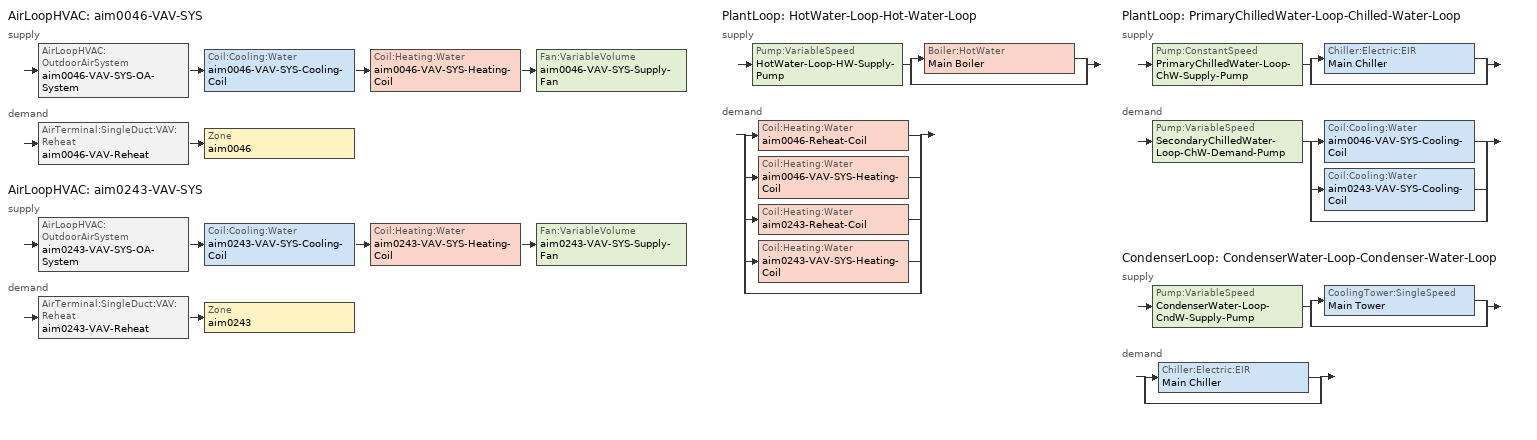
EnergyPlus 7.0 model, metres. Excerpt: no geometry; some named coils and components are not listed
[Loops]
AirLoopHVAC 'aim0046-VAV-SYS'
 supply: AirLoopHVAC:OutdoorAirSystem 'aim0046-VAV-SYS-OA-System' > Coil:Cooling:Water 'aim0046-VAV-SYS-Cooling-Coil' > Coil:Heating:Water 'aim0046-VAV-SYS-Heating-Coil' > Fan:VariableVolume 'aim0046-VAV-SYS-Supply-Fan'
 demand: AirTerminal:SingleDuct:VAV:Reheat 'aim0046-VAV-Reheat' > Zone 'aim0046'
AirLoopHVAC 'aim0243-VAV-SYS'
 supply: AirLoopHVAC:OutdoorAirSystem 'aim0243-VAV-SYS-OA-System' > Coil:Cooling:Water 'aim0243-VAV-SYS-Cooling-Coil' > Coil:Heating:Water 'aim0243-VAV-SYS-Heating-Coil' > Fan:VariableVolume 'aim0243-VAV-SYS-Supply-Fan'
 demand: AirTerminal:SingleDuct:VAV:Reheat 'aim0243-VAV-Reheat' > Zone 'aim0243'
PlantLoop 'HotWater-Loop-Hot-Water-Loop'
 supply: Pump:VariableSpeed 'HotWater-Loop-HW-Supply-Pump' > split
  | Boiler:HotWater 'Main Boiler'
  | bypass
 demand: split
  | Coil:Heating:Water 'aim0046-Reheat-Coil'
  | Coil:Heating:Water 'aim0046-VAV-SYS-Heating-Coil'
  | Coil:Heating:Water 'aim0243-Reheat-Coil'
  | Coil:Heating:Water 'aim0243-VAV-SYS-Heating-Coil'
  | bypass
PlantLoop 'PrimaryChilledWater-Loop-Chilled-Water-Loop'
 supply: Pump:ConstantSpeed 'PrimaryChilledWater-Loop-ChW-Supply-Pump' > split
  | Chiller:Electric:EIR 'Main Chiller'
  | bypass
 demand: Pump:VariableSpeed 'SecondaryChilledWater-Loop-ChW-Demand-Pump' > split
  | Coil:Cooling:Water 'aim0046-VAV-SYS-Cooling-Coil'
  | Coil:Cooling:Water 'aim0243-VAV-SYS-Cooling-Coil'
  | bypass
CondenserLoop 'CondenserWater-Loop-Condenser-Water-Loop'
 supply: Pump:VariableSpeed 'CondenserWater-Loop-CndW-Supply-Pump' > split
  | CoolingTower:SingleSpeed 'Main Tower'
  | bypass
 demand: split
  | Chiller:Electric:EIR 'Main Chiller'
  | bypass
[ThermostatSetpoint:DualSetpoint] Heating Setpoint Temperature SCHEDULE=Heatsched-9; Cooling Setpoint Temperature SCHEDULE=Coolsched-9
aim0046-Dual-SP-Control; aim0243-Dual-SP-Control
[ZoneControl:Thermostat]
aim0046-Thermostat, aim0046, DSD-THERMOSTAT-ALWAYS, ThermostatSetpoint:DualSetpoint, aim0046-Dual-SP-Control
aim0243-Thermostat, aim0243, DSD-THERMOSTAT-ALWAYS, ThermostatSetpoint:DualSetpoint, aim0243-Dual-SP-Control
[Sizing:Zone]
aim0046: 14, 50, 0.008, 0.004, SZ DSOA aim0046, 1, 1, DesignDay, 0, 0.000762, 0, 0, DesignDay, 0, 0.002032, 0.141576, 0.3
aim0243: 14, 50, 0.008, 0.004, SZ DSOA aim0243, 1, 1, DesignDay, 0, 0.000762, 0, 0, DesignDay, 0, 0.002032, 0.141576, 0.3
[DesignSpecification:OutdoorAir] Outdoor Air Method=flow/person; Outdoor Air Flow per Person {m3/s-person}=0.00944; Outdoor Air Flow per Zone Floor Area {m3/s-m2}=0; Outdoor Air Flow per Zone {m3/s}=0
SZ DSOA aim0046; SZ DSOA aim0243
[Zone equipment]
aim0046: aim0046-VAV-Reheat
aim0243: aim0243-VAV-Reheat
[AirTerminal:SingleDuct:VAV:Reheat]
aim0046-VAV-Reheat: COMPACT-HVAC-ALWAYS, autosize, Constant, 0.3, Coil:Heating:Water, aim0046-Reheat-Coil, autosize, 0, 0.001, REVERSE
aim0243-VAV-Reheat: COMPACT-HVAC-ALWAYS, autosize, Constant, 0.3, Coil:Heating:Water, aim0243-Reheat-Coil, autosize, 0, 0.001, REVERSE
[Coil:Heating:Water]
aim0046-Reheat-Coil, COMPACT-HVAC-ALWAYS, autosize, autosize, UFactorTimesAreaAndDesignWaterFlowRate, autosize, 82.2, 16.6, 71.1, 32.2, 1
aim0046-VAV-SYS-Heating-Coil, COMPACT-HVAC-ALWAYS, autosize, autosize, UFactorTimesAreaAndDesignWaterFlowRate, autosize, 82.2, 16.6, 71.1, 32.2, 1
aim0243-Reheat-Coil, COMPACT-HVAC-ALWAYS, autosize, autosize, UFactorTimesAreaAndDesignWaterFlowRate, autosize, 82.2, 16.6, 71.1, 32.2, 1
aim0243-VAV-SYS-Heating-Coil, COMPACT-HVAC-ALWAYS, autosize, autosize, UFactorTimesAreaAndDesignWaterFlowRate, autosize, 82.2, 16.6, 71.1, 32.2, 1
[Sizing:System] Type of Load to Size On=Sensible; Design Outdoor Air Flow Rate {m3/s}=autosize; Minimum System Air Flow Ratio=0.3; Preheat Design Temperature {C}=7; Preheat Design Humidity Ratio {kg-H2O/kg-Air}=0.008; Precool Design Temperature {C}=11; Precool Design Humidity Ratio {kg-H2O/kg-Air}=0.008; Central Cooling Design Supply Air Temperature {C}=12.8; Central Heating Design Supply Air Temperature {C}=16.7; Sizing Option=NonCoincident; 100% Outdoor Air in Cooling=No; 100% Outdoor Air in Heating=No; Central Cooling Design Supply Air Humidity Ratio {kg-H2O/kg-Air}=0.009; Central Heating Design Supply Air Humidity Ratio {kg-H2O/kg-Air}=0.004; Cooling Design Air Flow Method=DesignDay; Cooling Design Air Flow Rate {m3/s}=0; Heating Design Air Flow Method=DesignDay; Heating Design Air Flow Rate {m3/s}                                                                                            !- heating design air flow rate {m3/s}=0; System Outdoor Air Method=ZoneSum
aim0046-VAV-SYS; aim0243-VAV-SYS
[AirLoopHVAC] Primary air design volumetric flow rate {m3/s}=autosize
Name | Primary Air Loop | Name: Controller List | SupplyAirPath ZoneEquipGroup-Inlet Nodes | AirLoop Outlet Nodes
 | aim0046-VAV-SYS | aim0046-VAV-SYS-Controllers | aim0046-VAV-SYS-Zone-Equip-Inlet | aim0046-VAV-SYS-Air-Loop-Outlet
 | aim0243-VAV-SYS | aim0243-VAV-SYS-Controllers | aim0243-VAV-SYS-Zone-Equip-Inlet | aim0243-VAV-SYS-Air-Loop-Outlet
[SetpointManager:Scheduled]
Name | Control variable | Schedule | Control Variable | Setpoint Node or NodeList
aim0046-VAV-SYS-Cooling-Supply-Air-Temp-Manager; aim0046-VAV-SYS-Heating-Coil-Air-Temp-Manager; aim0243-VAV-SYS-Cooling-Supply-Air-Temp-Manager; aim0243-VAV-SYS-Heating-Coil-Air-Temp-Manager | Temperature | Seasonal-Reset-Supply-Air-Temp-Sch
Chilled-Water-Loop-ChW-Temp-Manager |  | HVACTemplate-Always 7.22 | Temperature | PrimaryChilledWater-Loop-ChW-Supply-Outlet
Chilled-Water-Loop-CndW-Temp-Manager |  | HVACTemplate-Always 29.4 | Temperature | CondenserWater-Loop-CndW-Supply-Outlet
[Coil:Cooling:Water] Available Schedule=COMPACT-HVAC-ALWAYS; Design Water Flow Rate of Coil-{m3/s}=autosize; Design Air Volume Flow Rate {m3/s}=autosize; Design-Inlet Water Temperature {C}=autosize; Design-Inlet Air Temperature {C}=autosize; Design Outlet Air Temperature {C}=autosize; Design Inlet Air Humidity Ratio {kg-H2O/kg-air}=autosize; Design Outlet Air Humidity Ratio {kg-H2O/kg-air}=autosize; Type of Analysis=SimpleAnalysis; Heat Exchanger Configuration=CrossFlow
Name | Coil-Name
 | aim0046-VAV-SYS-Cooling-Coil
 | aim0243-VAV-SYS-Cooling-Coil
[Controller:WaterCoil] Control variable=Temperature; Actuator variable=Flow; Controller Convergence Tolerance: delta temp from setpoint temp {deltaC}=autosize; Max Actuated Flow {m3/s}=autosize; Min Actuated Flow {m3/s}=0
Name | Action
aim0046-VAV-SYS-Cooling-Coil-Controller; aim0243-VAV-SYS-Cooling-Coil-Controller | Reverse
aim0046-VAV-SYS-Heating-Coil-Controller; aim0243-VAV-SYS-Heating-Coil-Controller | Normal
[SetpointManager:MixedAir] Control variable:=Temperature
aim0046-VAV-SYS-Cooling-Coil-Air-Temp-Manager; aim0046-VAV-SYS-Heating-Coil-Air-Temp-Manager; aim0243-VAV-SYS-Cooling-Coil-Air-Temp-Manager; aim0243-VAV-SYS-Heating-Coil-Air-Temp-Manager
[Fan:VariableVolume] Available Schedule=COMPACT-HVAC-ALWAYS; Fan Total Efficiency=0.7; Delta Pressure {Pa}=600; Max Flow Rate {m3/s}=autosize; Min Flow Rate Input Method=Fraction; Min Flow Fraction=0.25; Motor Efficiency=0.9; Motor In Airstream Fraction=1; FanCoefficient 1=0.350712; FanCoefficient 2=0.308505; FanCoefficient 3=-0.541374; FanCoefficient 4=0.871988; FanCoefficient 5=0
Name | Fan
 | aim0046-VAV-SYS-Supply-Fan
 | aim0243-VAV-SYS-Supply-Fan
[AirLoopHVAC:OutdoorAirSystem]
Name | Name: Controller List | Name of an Air Loop Equipment List
aim0046-VAV-SYS-OA-System | aim0046-VAV-SYS-OA-System-Controllers | aim0046-VAV-SYS-OA-System-Equipment
aim0243-VAV-SYS-OA-System | aim0243-VAV-SYS-OA-System-Controllers | aim0243-VAV-SYS-OA-System-Equipment
[Controller:OutdoorAir] minimum outside air flow rate {m3/s}=autosize; maximum outside air flow rate {m3/s}=autosize; Economizer Control Type=DifferentialDryBulb; Economizer Control Action Type=ModulateFlow; Economizer Maximum Limit Dry-Bulb Temperature {C}=19; Economizer Minimum Limit Dry-Bulb Temperature {C}=4; Lockout Type=NoLockout; Minimum Limit Type=FixedMinimum; Minimum Outdoor Air Schedule=Min-OA-Sched
aim0046-VAV-SYS-OA-Controller; aim0243-VAV-SYS-OA-Controller
[Pump:VariableSpeed] Rated Flow Rate {m3/s}=autosize; Rated Pump Head {Pa}=179352; Rated Power Consumption {W}=autosize; Motor Efficiency=0.9; Fraction of Motor Inefficiencies to Fluid Stream=0; Coefficient 1 of the Part Load Performance Curve=0; Coefficient 2 of the Part Load Performance Curve=1; Coefficient 3 of the Part Load Performance Curve=0; Coefficient 4 of the Part Load Performance Curve=0; Minimum Flow Rate {m3/s}=0; Pump Control Type=INTERMITTENT
HotWater-Loop-HW-Supply-Pump; SecondaryChilledWater-Loop-ChW-Demand-Pump; CondenserWater-Loop-CndW-Supply-Pump
[Pump:ConstantSpeed]
PrimaryChilledWater-Loop-ChW-Supply-Pump: Rated Flow Rate {m3/s}=autosize; Rated Pump Head {Pa}=179352; Rated Power Consumption {W}=autosize; Motor Efficiency=0.9; Fraction of Motor Inefficiencies to Fluid Stream=0; Pump Control Type=INTERMITTENT
[Boiler:HotWater]
Main Boiler: Fuel Type=NaturalGas; Nominal Capacity {W}=autosize; Nominal Thermal Efficiency=0.848; Efficiency Curve Temperature Evaluation Variable=LeavingBoiler; Normalized Boiler Efficiency Curve=Main Boiler Efficiency Curve; Design Water Outlet Temperature {C}=82.2; Design Water Flow Rate {m3/s}=autosize; Minimum Part Load Ratio=0; Maximum Part Load Ratio=1.1; Optimum Part Load Ratio=1; Water Outlet Upper Temperature Limit {C}=100; Boiler Flow Mode=ConstantFlow; Parasitic Electric Load {W}=0; Sizing Factor=1
[Chiller:Electric:EIR]
Main Chiller: Reference Capacity {W}=autosize; Reference COP {W/W}=5.96; Reference Leaving Chilled Water Temperature {C}=6.7; Reference Entering Condenser Fluid Temperature {C}=26.7; Reference Chilled Water Flow Rate {m3/s}=autosize; Reference Condenser Fluid Flow Rate {m3/s}=autosize; Cooling Capacity Function of Temperature Curve=Main Chiller RecipCapFT; Electric Input to Cooling Output Ratio Function of Temperature Curve=Main Chiller RecipEIRFT; Electric Input to Cooling Output Ratio Function of Part Load Ratio Curve=Main Chiller RecipEIRFPLR; Minimum Part Load Ratio=0; Maximum Part Load Ratio=1; Optimum Part Load Ratio=1; Minimum Unloading Ratio=0.25; Condenser Type=WaterCooled; Compressor Motor Efficiency=1; Leaving Chilled Water Lower Temperature Limit {C}=5; Chiller Flow Mode=ConstantFlow; Design Heat Recovery Water Flow Rate {m3/s}=0; Sizing Factor=1
[CoolingTower:SingleSpeed]
Main Tower: Design Water Flow Rate {m3/s}=autosize; Design Air Flow Rate {m3/s}=autosize; Fan Power at Design Air Flow Rate {W}=autosize; U-Factor Times Area Value at Design Air Flow Rate {W/K}=autosize; Air Flow Rate in Free Convection Regime {m3/s}=autosize; U-Factor Times Area Value at Free Convection Air Flow Rate {W/K}=autosize; Performance Input Method=UFactorTimesAreaAndDesignWaterFlowRate; Evaporation Loss Mode=SaturatedExit; Drift Loss Percent {percent}=0.008; Blowdown Calculation Mode=ConcentrationRatio; Blowdown Concentration Ratio=3; Capacity Control=FanCycling; Number of Cells=1
[PlantLoop] Fluid Type=Water; Maximum Loop Flow Rate {m3/s}=autosize; Minimum Loop Flow Rate {m3/s}=0; Plant Loop Volume {m3}=autosize; Load Distribution Scheme=Optimal
Name | Plant Equipment Operation Scheme | Maximum Loop Temperature {C} | Minimum Loop Temperature {C}
HotWater-Loop-Hot-Water-Loop | Hot-Water-Loop-Operation | 100 | 10
PrimaryChilledWater-Loop-Chilled-Water-Loop | Chilled-Water-Loop-Chiller-Operation | 98 | 1
[CondenserLoop]
CondenserWater-Loop-Condenser-Water-Loop: Fluid Type=Water; Condenser Equipment Operation Scheme=Chilled-Water-Loop-Condenser-Operation; Maximum Loop Temperature {C}=80; Minimum Loop Temperature {C}=5; Maximum Loop Flow Rate {m3/s}=autosize; Minimum Loop Flow Rate {m3/s}=0; Condenser Loop Volume {m3}=autosize; Load Distribution Scheme=Sequential
[PlantEquipmentList]
Hot-Water-Loop-All-Equipment: Main Boiler
Chilled-Water-Loop-All-Chillers: Main Chiller
[CondenserEquipmentList]
Chilled-Water-Loop-All-Condensers: Main Tower
[PlantEquipmentOperation:CoolingLoad] Load Range 1 Lower Limit {W}=0; Load Range 1 Upper Limit {W}=1000000000000000
Name | Range 1 Equipment List
Chilled-Water-Loop-Chiller-Operation-All-Hours | Chilled-Water-Loop-All-Chillers
Chilled-Water-Loop-Condenser-Operation-All-Hours | Chilled-Water-Loop-All-Condensers
[PlantEquipmentOperation:HeatingLoad]
Hot-Water-Loop-Operation-All-Hours: Load Range 1 Lower Limit {W}=0; Load Range 1 Upper Limit {W}=1000000000000000; Range 1 Equipment List=Hot-Water-Loop-All-Equipment
[PlantEquipmentOperationSchemes] Control Scheme 1 Schedule=COMPACT-HVAC-ALWAYS
Name | Control Scheme 1
Hot-Water-Loop-Operation | Hot-Water-Loop-Operation-All-Hours
Chilled-Water-Loop-Chiller-Operation | Chilled-Water-Loop-Chiller-Operation-All-Hours
[CondenserEquipmentOperationSchemes]
Chilled-Water-Loop-Condenser-Operation: Control Scheme 1=Chilled-Water-Loop-Condenser-Operation-All-Hours; Control Scheme 1 Schedule=COMPACT-HVAC-ALWAYS
[SetpointManager:OutdoorAirReset]
Hot-Water-Loop-HW-Temp-Manager: Control Variable=Temperature; Setpoint at Outdoor Low Temperature {C}=82.2; Outdoor Low Temperature {C}=-6.7; Setpoint at Outdoor High Temperature {C}=65.6; Outdoor High Temperature {C}=10; Setpoint Node or NodeList=HotWater-Loop-HW-Supply-Outlet
[Sizing:Plant]
Name | loop type | Design loop exit temperature {C} | Design loop delta T {deltaC} | Loop Type | Design Loop Exit Temperature {C} | Loop Design Temperature Difference {deltaC}
HotWater-Loop-Hot-Water-Loop | Heating | 82 | 11
PrimaryChilledWater-Loop-Chilled-Water-Loop | Cooling | 7.22 | 6.67
CondenserWater-Loop-Condenser-Water-Loop |  |  |  | Condenser | 29.4 | 5.6
[Schedule:Day:Interval]
ds-431-Temp-On-21.1-Off-18.3: NO, 5:00, 18.3, 22:00, 21.1, 24:00, 18.3
ds-432-Temp-On-21.1-Off-18.3: NO, 8:00, 18.3, 24:00, 21.1
ds-433-Temp-On-21.1-Off-18.3: NO, 24:00, 18.3
ds-431-Temp-On-23.9-Off-29.4: NO, 5:00, 29.4, 22:00, 23.9, 24:00, 29.4
ds-432-Temp-On-23.9-Off-29.4: NO, 8:00, 29.4, 24:00, 23.9
ds-433-Temp-On-23.9-Off-29.4: NO, 24:00, 29.4
[Schedule:Week:Daily]
ws-109-Temp-On-21.1-Off-18.3: ds-433-Temp-On-21.1-Off-18.3, ds-431-Temp-On-21.1-Off-18.3, ds-431-Temp-On-21.1-Off-18.3, ds-431-Temp-On-21.1-Off-18.3, ds-431-Temp-On-21.1-Off-18.3, ds-431-Temp-On-21.1-Off-18.3, ds-432-Temp-On-21.1-Off-18.3, ds-433-Temp-On-21.1-Off-18.3, ds-431-Temp-On-21.1-Off-18.3, ds-433-Temp-On-21.1-Off-18.3, ds-433-Temp-On-21.1-Off-18.3, ds-433-Temp-On-21.1-Off-18.3
ws-109-Temp-On-23.9-Off-29.4: ds-433-Temp-On-23.9-Off-29.4, ds-431-Temp-On-23.9-Off-29.4, ds-431-Temp-On-23.9-Off-29.4, ds-431-Temp-On-23.9-Off-29.4, ds-431-Temp-On-23.9-Off-29.4, ds-431-Temp-On-23.9-Off-29.4, ds-432-Temp-On-23.9-Off-29.4, ds-433-Temp-On-23.9-Off-29.4, ds-431-Temp-On-23.9-Off-29.4, ds-433-Temp-On-23.9-Off-29.4, ds-433-Temp-On-23.9-Off-29.4, ds-433-Temp-On-23.9-Off-29.4
[Schedule:Year]
Heatsched-9: Temp, ws-109-Temp-On-21.1-Off-18.3, 01, 01, 12, 31
Coolsched-9: Temp, ws-109-Temp-On-23.9-Off-29.4, 01, 01, 12, 31
[SCHEDULE:COMPACT]
COMPACT-HVAC-ALWAYS: Any-Number, Through: 12/31, For: AllDays, Until: 24:00, 1
DSD-THERMOSTAT-ALWAYS: Any-Number, Through: 12/31, For: AllDays, Until: 24:00, 4
Seasonal-Reset-Supply-Air-Temp-Sch: Any-Number, Through: 3/31, For: AllDays, Until: 24:00, 13, Through: 9/30, For: AllDays, Until: 24:00, 16, Through: 12/31, For: AllDays, Until: 24:00, 13
Min-OA-Sched: Any-Number, Through: 12/31, For: AllDays, Until: 07:00, .02, Until: 19:00, 1, Until: 24:00, .02
HVACTemplate-Always 7.22: Through: 12/31, For: AllDays, Until: 24:00, 7.22
HVACTemplate-Always 29.4: Through: 12/31, For: AllDays, Until: 24:00, 29.4
[Curve:Quadratic] Minimum Value of x=0; Maximum Value of x=1
Name | Coefficient1 Constant | Coefficient2 x | Coefficient3 x**2
Main Boiler Efficiency Curve | 0.97 | 0.0633 | -0.0333
Main Chiller RecipEIRFPLR | 0.088065 | 1.137742 | -0.225806
[Curve:Biquadratic] Minimum Value of x=5; Maximum Value of x=10; Minimum Value of y=24; Maximum Value of y=35
Name | Coefficient1 Constant | Coefficient2 x | Coefficient3 x**2 | Coefficient4 y | Coefficient5 y**2 | Coefficient6 x*y
Main Chiller RecipCapFT | 0.507883 | 0.145228 | -0.00625644 | -0.0011178 | -0.0001296 | -0.00028188
Main Chiller RecipEIRFT | 1.03076 | -0.103536 | 0.00710208 | 0.0093186 | 0.00031752 | -0.00104328
